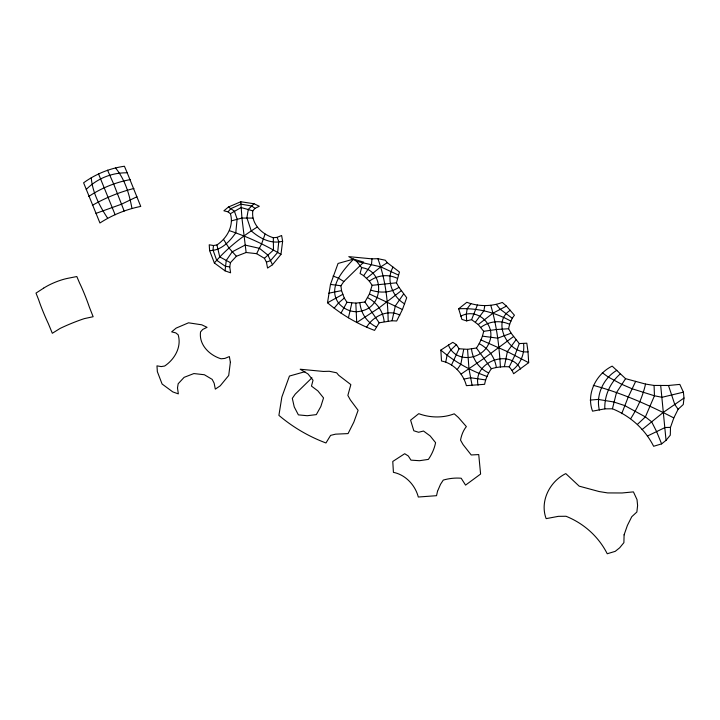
<?xml version="1.0" encoding="UTF-8"?>
<svg xmlns="http://www.w3.org/2000/svg" width="720" height="720" viewBox="0 0 720 720"><rect width="100%" height="100%" fill="white"/><g stroke="black" fill="none" stroke-linecap="round" stroke-linejoin="round"><path stroke-width="1.08" d="M670.491 427.365L670.293 435.168L666.045 440.334L661.617 443.88L653.634 446.274C644.931 429.075 630.261 415.98 612.432 408.789L604.809 408.861L592.542 411.156C586.017 393.849 596.097 374.013 612.18 366.111L625.581 378.675L645.534 384.066L654.075 385.443L668.484 385.488L679.824 384.399L683.406 392.166L684 398.043L683.262 404.532L678.141 409.239L673.812 417.924L670.491 427.365L665.1 427.509L647.361 436.059M523.611 343.764C524.718 354.24 520.515 364.14 512.082 370.485L513.63 373.734L528.678 362.673L528.012 351.819L526.815 343.197L519.291 343.584L511.128 333.198L508.599 328.725C509.517 323.892 511.281 319.059 514.431 315.225L506.466 306.099L502.299 302.436C491.031 306.792 478.08 306.477 466.821 302.301L458.676 308.79L461.898 319.401L466.668 320.886L471.591 319.662L478.242 324.549L483.669 331.308C482.454 337.293 479.925 343.008 476.451 348.021L467.541 349.326L459.036 348.759L456.417 344.637L452.79 342.333L440.847 350.073L441.495 360.981C453.636 363.357 463.347 373.842 466.38 385.65L484.614 384.3C485.613 378.684 488.088 373.374 491.346 368.712C497.133 367.056 503.244 366.345 509.247 366.858L512.082 370.485M604.809 408.861C604.368 395.604 610.092 382.806 620.064 374.094M371.997 258.858L371.502 264.33L363.681 275.697L369.342 281.151L372.141 285.318L369.423 293.949L364.923 302.031L355.824 303.129L346.986 302.283L344.277 298.062L341.541 290.628L340.911 285.759L343.854 281.511L363.726 262.134L353.547 259.11L338.049 263.457L330.462 284.418L327.501 302.778C341.442 314.613 357.417 323.973 374.553 330.381L379.197 322.794L392.031 320.76L396.666 321.003L402.444 309.528L406.71 297.729L398.952 287.334L396.459 282.816L399.456 272.016L387.297 262.701L385.245 260.208L377.865 258.678L371.997 258.858L348.786 256.644L356.607 261.36L380.763 266.841L398.43 275.067M225.054 270.855L226.251 260.451L232.164 251.856L245.097 245.088L259.497 248.346L267.921 255.105L272.466 264.771L267.57 268.065L266.418 262.143L264.429 258.309L256.617 253.674L246.132 252.495L236.385 256.275L230.436 262.674L229.752 266.841L230.589 272.808L225.054 270.855L214.362 262.962L209.61 250.605L209.223 244.8L213.489 245.511L216.927 244.962C226.944 238.257 234.081 225.855 230.409 213.714L228.033 211.824L223.893 210.807L228.42 207.036L240.786 201.744L254.025 203.751L259.317 206.262L254.997 208.359L252.81 210.843C250.992 223.713 261.774 234.207 273.312 237.726L277.11 237.357L281.619 235.512L282.627 241.245L280.962 254.421L272.466 264.771M213.489 245.511L213.003 250.02L216.657 260.226L225.495 266.391L229.752 266.841M504.405 366.597L507.357 351.612L515.934 339.885M463.68 349.488L460.8 364.284L457.191 369.585M484.821 305.568L483.876 310.824L475.533 322.011M351.819 303.174L348.426 317.79M612.432 408.789L616.482 392.607L625.581 378.675M392.031 320.76L395.352 305.883L403.56 294.048M445.77 361.953L447.102 355.14L451.026 349.767L456.417 344.637M645.534 384.066C642.78 396.405 637.524 408.06 630.702 418.662M356.607 261.36L361.629 267.633L360.072 273.51L363.681 275.697M265.077 234.081L261.612 243.846L256.617 253.674M471.591 319.662L477.414 305.01M519.291 343.584L514.899 355.32L509.247 366.858M621.72 413.649L628.227 397.044L635.688 381.33M451.521 364.995L459.036 348.759M341.01 313.092L346.986 302.283M393.03 267.183C385.587 279.495 392.526 297.189 404.676 303.876M366.633 327.141C373.059 316.206 387.765 308.871 399.834 315.099M470.871 303.804L467.154 308.709L466.317 314.352L466.668 320.886M353.547 259.11C343.314 270.189 327.213 287.217 338.508 302.976C344.043 309.708 353.313 313.506 361.863 310.851C383.859 306.297 384.66 270.594 361.629 267.633M334.197 308.16L338.508 302.976L344.277 298.062M214.362 262.962C226.512 248.832 241.29 237.024 257.067 227.169M228.033 211.824L230.877 208.62L240.867 204.147L251.586 205.965L254.997 208.359M311.949 377.829L295.254 394.101L292.311 398.349L294.237 406.917L298.386 414.873L307.224 415.719L316.323 414.621L320.823 406.539L323.541 397.908L317.916 390.942L311.472 386.1L313.029 380.223L308.007 373.95L300.186 369.234L323.406 371.448L329.265 371.268L336.645 372.798L338.697 375.291L350.856 384.606L347.859 395.406L350.352 399.924L358.11 410.319L353.844 422.118L348.066 433.593L335.574 434.16L330.597 435.384L325.953 442.971C308.817 436.563 292.851 427.203 278.901 415.368L281.862 397.008L289.449 376.047L304.947 371.7M637.569 424.233L645.39 416.907L654.453 395.775L654.075 385.443M264.429 258.309L273.483 250.02L273.312 237.726M254.025 203.751L248.31 209.367L246.879 217.764L251.235 230.868C259.911 238.446 270.954 244.314 282.627 241.245M366.516 278.352L380.763 266.841L387.297 262.701M86.238 189.441C97.11 178.542 111.807 172.539 127.206 172.809L140.751 206.424C126.306 209.295 112.293 214.992 99.936 222.993L83.61 182.808C95.643 174.051 109.683 168.327 124.425 166.248L127.206 172.809M401.337 290.664L379.548 307.512L356.715 322.56L355.824 303.129M478.242 324.549L493.02 313.128L506.466 306.099M642.042 429.615L663.318 412.398L684 398.043M513.594 336.51L483.822 358.533L461.088 374.058M616.869 370.314C603.522 378 595.647 394.938 599.355 410.031M510.417 310.257C491.166 321.462 507.924 354.204 528.012 351.819M230.409 213.714L241.065 207.531L252.81 210.843M88.758 196.452C101.304 188.091 115.488 182.322 130.32 179.586M92.367 205.344C105.291 197.865 119.457 192.114 133.929 188.478M327.501 302.778L342.828 294.327M369.342 281.151C377.604 275.112 387.954 273.924 397.26 278.28M480.969 327.249C489.447 321.12 500.04 320.004 509.598 324.288M398.952 287.334C390.51 292.932 380.466 293.148 371.034 290.205M511.128 333.198L497.682 338.166L482.499 336.159M136.935 196.758L121.446 204.219L95.967 213.381M266.418 262.143L270.54 260.613L277.677 252.405L278.757 241.578L277.11 237.357M460.827 316.188C477.855 306.756 497.277 325.98 488.88 343.242C482.274 360.333 455.211 363.528 448.407 344.952M231.552 220.815L241.938 218.061L252.873 218.079M683.406 392.166L661.986 397.296L654.453 395.775L631.98 388.728L621.477 384.192L608.04 376.902L602.289 372.708M341.541 290.628L328.698 293.211M464.04 379.098L470.475 377.73L485.586 379.926M209.61 250.605C221.22 250.677 229.464 241.695 235.773 232.857L237.123 219.015L234.387 211.149L228.42 207.036M483.669 331.308L496.341 329.535L508.599 328.725M372.141 285.318L396.459 282.816M590.139 400.095L598.095 399.411L613.701 401.958L624.672 405.549L645.39 416.907L651.645 421.803L656.541 431.442L661.617 443.88M458.676 308.79C476.865 307.764 495.09 312.291 510.957 321.165M330.462 284.418L340.911 285.759M593.28 385.344C621.297 392.877 648.09 404.622 673.803 417.924M229.509 230.697C247.428 236.736 264.771 244.647 280.962 254.421M333.054 276.012L338.256 278.055L343.854 281.511M487.08 376.479C470.286 370.449 454.401 361.755 440.847 350.073M480.87 339.894L507.357 351.612L528.678 362.673M369.423 293.949L402.444 309.528M230.436 262.674L219.753 256.914L216.927 244.962M488.61 372.915C479.016 368.397 472.824 359.649 471.51 349.155M376.272 326.898C366.84 322.272 361.062 313.416 359.892 303.057M479.25 343.674C488.502 348.57 494.784 357.039 496.35 367.434M512.217 318.213L500.076 309.15L496.296 304.38M367.785 297.729C376.893 302.697 383.103 311.148 384.174 321.57M236.385 256.275L228.996 248.031L223.524 239.409M491.346 368.712L476.451 348.021M678.15 409.248L674.82 404.613L668.484 385.488M379.197 322.794L364.923 302.031M520.596 369C509.445 347.841 472.779 362.367 478.08 385.155M115.56 167.994C125.037 179.586 129.231 193.86 131.94 208.323M107.622 218.196C99.531 205.902 92.61 192.762 91.233 177.867M107.55 170.181L113.643 183.924L124.173 211.086M115.137 214.758L98.514 173.844M377.865 258.678C385.218 278.613 387.909 300.042 388.152 321.201M490.752 305.325C496.719 325.341 499.239 346.248 500.409 367.047M472.149 385.596L468.972 368.847L467.541 349.326M246.132 252.495L241.938 218.061L240.786 201.744M660.681 385.371L666.045 440.334M624.096 534.843L623.898 542.646L619.65 547.812L615.222 551.358L607.239 553.752C598.536 536.553 583.866 523.458 566.037 516.267L558.414 516.339L546.147 518.634C539.622 501.327 549.702 481.5 565.785 473.598L579.186 486.153L599.139 491.553L607.68 492.921L622.089 492.975L633.429 491.877L637.02 499.644L637.605 505.512L636.867 512.01L631.755 516.726L627.408 525.402L624.096 534.843M230.373 362.304L228.708 375.48L220.212 385.83L215.316 389.124L214.155 383.202L212.175 379.377L204.363 374.742L193.878 373.563L184.131 377.334L178.182 383.733L177.498 387.909L178.335 393.876L172.8 391.914L162.099 384.021L157.356 371.673L156.969 365.859L161.226 366.579L164.664 366.021C174.681 359.316 181.827 346.923 178.155 334.773L175.77 332.883L171.639 331.875L176.166 328.095L188.523 322.812L201.771 324.81L207.054 327.33L202.743 329.427L200.547 331.902C198.738 344.781 209.511 355.275 221.058 358.785L224.856 358.416L229.365 356.571L230.373 362.304M437.508 491.301L436.536 495.684L418.302 497.025C415.269 485.226 405.558 474.732 393.417 472.356L392.778 461.457L404.712 453.708L408.339 456.012L410.958 460.134L419.472 460.71L428.382 459.396C431.856 454.383 434.376 448.668 435.591 442.683L430.164 435.933L423.513 431.037L418.59 432.27L413.82 430.776L410.598 420.165L418.752 413.676C430.002 417.852 442.962 418.167 454.23 413.811L458.388 417.474L466.362 426.6C463.203 430.434 461.439 435.267 460.53 440.109L463.05 444.573L471.222 454.968L478.737 454.572L480.6 474.048L465.561 485.109L461.178 478.233C455.166 477.72 449.055 478.431 443.268 480.087L440.532 484.29L437.508 491.301M43.623 288.153L36 293.103L38.637 299.727A21.753 1.71 67.1 0 0 48.357 323.667L52.326 333.279L60.012 328.482A21.753 2.025 -22.1 0 1 84.339 318.618L93.141 316.719L89.334 307.044A21.753 1.836 68.7 0 0 79.605 283.104L76.815 276.534L67.95 278.289A21.753 5.571 -22.1 0 0 43.623 288.153"/></g></svg>
